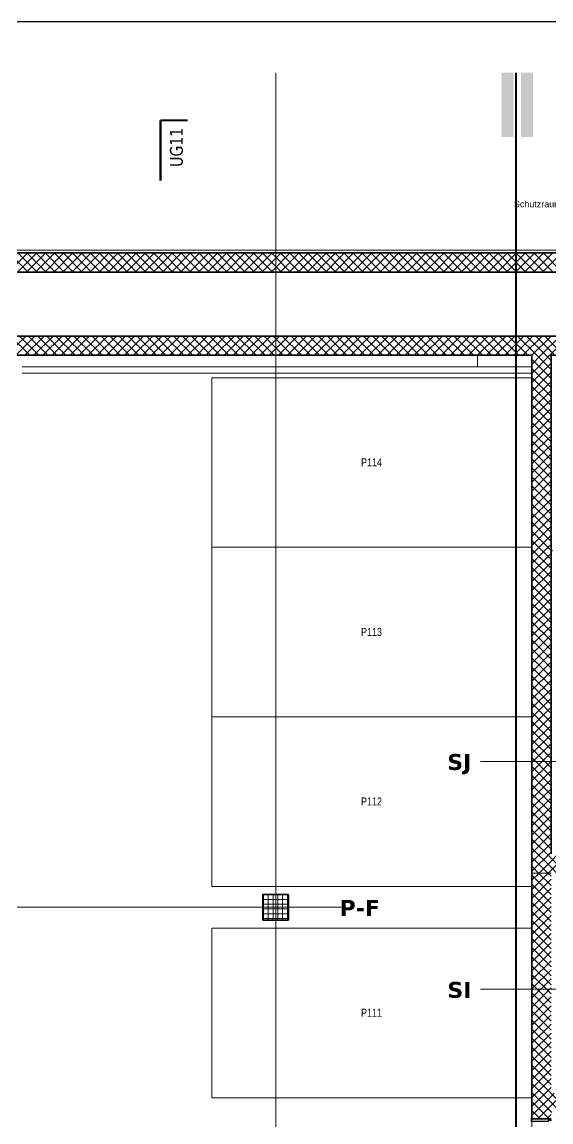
# Model space of a CAD drawing. Extents: x -882 to 937, y -179 to 966.
# Drawn here: x -48.2 to 117.1, y 621.8 to 965.5 of the extents above; entities that cross this region are included whole.
import ezdxf
from ezdxf.lldxf.tags import DXFTag

# ---------------------------------------------------------------- set-up
doc = ezdxf.new("R2010")
doc.units = 0
doc.layers.get('0').update_dxf_attribs({"lineweight": 13})
for name, color, linetype, lineweight, true_color in [('A-____-MATC-OTLN', 7, 'Strichpunkt - Mittel', 40, 0x0080ff), ('A-DETL-____-OTLN', 5, 'Continuous', 9, 0x0000ff), ('G-____-____-SYMB', 7, 'Strichpunkt - Weit', 5, 0x008080), ('S-GRID-____-IDEN', 7, 'Continuous', 9, 0x5555aa)]:
    doc.layers.add(name, color=color, linetype=linetype, lineweight=lineweight, true_color=true_color)
for name, color, linetype, lineweight in [('A-____-NOTE-TEXT', 7, 'Continuous', 9), ('A-DOOR-____-OTLN', 7, 'Continuous', 9), ('A-DOOR-FRAM-MCUT', 7, 'Continuous', 9), ('A-FLOR-____-OTLN', 7, 'Continuous', 9), ('A-WALL-____-MCUT', 7, 'Continuous', 35), ('A-WALL-____-PATT', 7, 'Continuous', 35), ('C-PRKG-____-IDEN', 7, 'Continuous', 5), ('C-PRKG-____-OTLN', 7, 'Continuous', 9), ('S-COLS-____-MCUT', 7, 'Continuous', 35), ('S-COLS-____-OTLN', 7, 'Continuous', 9), ('S-GRID-____-OTLN', 7, 'Continuous', 5)]:
    doc.layers.add(name, color=color, linetype=linetype, lineweight=lineweight)
doc.styles.get("Standard").update_dxf_attribs({"font": 'arial.ttf'})
tags = doc.linetypes.add('_Rasterlinie_', pattern=[0.375, 0.2, -0.05, 0.075, -0.05]).pattern_tags.tags
tags[10:11] = [DXFTag(74, 4), DXFTag(75, 0), DXFTag(340, '0'), DXFTag(46, 1.0), DXFTag(50, 0.0), DXFTag(44, 0.0), DXFTag(45, 0.0)]
tags[8:9] = [DXFTag(74, 4), DXFTag(75, 0), DXFTag(340, '0'), DXFTag(46, 1.0), DXFTag(50, 0.0), DXFTag(44, 0.0), DXFTag(45, 0.0)]
tags[6:7] = [DXFTag(74, 4), DXFTag(75, 0), DXFTag(340, '0'), DXFTag(46, 1.0), DXFTag(50, 0.0), DXFTag(44, 0.0), DXFTag(45, 0.0)]
tags[4:5] = [DXFTag(74, 4), DXFTag(75, 0), DXFTag(340, '0'), DXFTag(46, 1.0), DXFTag(50, 0.0), DXFTag(44, 0.0), DXFTag(45, 0.0)]
tags = doc.linetypes.add('_Schnittlinie_', pattern=[0.3, 0.15, -0.05, 0.05, -0.05]).pattern_tags.tags
tags[10:11] = [DXFTag(74, 4), DXFTag(75, 0), DXFTag(340, '0'), DXFTag(46, 1.0), DXFTag(50, 0.0), DXFTag(44, 0.0), DXFTag(45, 0.0)]
tags[8:9] = [DXFTag(74, 4), DXFTag(75, 0), DXFTag(340, '0'), DXFTag(46, 1.0), DXFTag(50, 0.0), DXFTag(44, 0.0), DXFTag(45, 0.0)]
tags[6:7] = [DXFTag(74, 4), DXFTag(75, 0), DXFTag(340, '0'), DXFTag(46, 1.0), DXFTag(50, 0.0), DXFTag(44, 0.0), DXFTag(45, 0.0)]
tags[4:5] = [DXFTag(74, 4), DXFTag(75, 0), DXFTag(340, '0'), DXFTag(46, 1.0), DXFTag(50, 0.0), DXFTag(44, 0.0), DXFTag(45, 0.0)]
tags = doc.linetypes.add('_Strichliert - Fein_', pattern=[0.15, 0.1, -0.05]).pattern_tags.tags
tags[6:7] = [DXFTag(74, 4), DXFTag(75, 0), DXFTag(340, '0'), DXFTag(46, 1.0), DXFTag(50, 0.0), DXFTag(44, 0.0), DXFTag(45, 0.0)]
tags[4:5] = [DXFTag(74, 4), DXFTag(75, 0), DXFTag(340, '0'), DXFTag(46, 1.0), DXFTag(50, 0.0), DXFTag(44, 0.0), DXFTag(45, 0.0)]
tags = doc.linetypes.add('Gestrichelt', pattern=[0.1, 0.05, -0.05]).pattern_tags.tags
tags[6:7] = [DXFTag(74, 4), DXFTag(75, 0), DXFTag(340, '0'), DXFTag(46, 1.0), DXFTag(50, 0.0), DXFTag(44, 0.0), DXFTag(45, 0.0)]
tags[4:5] = [DXFTag(74, 4), DXFTag(75, 0), DXFTag(340, '0'), DXFTag(46, 1.0), DXFTag(50, 0.0), DXFTag(44, 0.0), DXFTag(45, 0.0)]
tags = doc.linetypes.add('Grundrissdarstellung Sturz', pattern=[0.25, 0.15, -0.05, 0, -0.05]).pattern_tags.tags
tags[10:11] = [DXFTag(74, 4), DXFTag(75, 0), DXFTag(340, '0'), DXFTag(46, 1.0), DXFTag(50, 0.0), DXFTag(44, 0.0), DXFTag(45, 0.0)]
tags[8:9] = [DXFTag(74, 4), DXFTag(75, 0), DXFTag(340, '0'), DXFTag(46, 1.0), DXFTag(50, 0.0), DXFTag(44, 0.0), DXFTag(45, 0.0)]
tags[6:7] = [DXFTag(74, 4), DXFTag(75, 0), DXFTag(340, '0'), DXFTag(46, 1.0), DXFTag(50, 0.0), DXFTag(44, 0.0), DXFTag(45, 0.0)]
tags[4:5] = [DXFTag(74, 4), DXFTag(75, 0), DXFTag(340, '0'), DXFTag(46, 1.0), DXFTag(50, 0.0), DXFTag(44, 0.0), DXFTag(45, 0.0)]
tags = doc.linetypes.add('Strichpunkt - Mittel', pattern=[0.35, 0.15, -0.1, 0, -0.1]).pattern_tags.tags
tags[10:11] = [DXFTag(74, 4), DXFTag(75, 0), DXFTag(340, '0'), DXFTag(46, 1.0), DXFTag(50, 0.0), DXFTag(44, 0.0), DXFTag(45, 0.0)]
tags[8:9] = [DXFTag(74, 4), DXFTag(75, 0), DXFTag(340, '0'), DXFTag(46, 1.0), DXFTag(50, 0.0), DXFTag(44, 0.0), DXFTag(45, 0.0)]
tags[6:7] = [DXFTag(74, 4), DXFTag(75, 0), DXFTag(340, '0'), DXFTag(46, 1.0), DXFTag(50, 0.0), DXFTag(44, 0.0), DXFTag(45, 0.0)]
tags[4:5] = [DXFTag(74, 4), DXFTag(75, 0), DXFTag(340, '0'), DXFTag(46, 1.0), DXFTag(50, 0.0), DXFTag(44, 0.0), DXFTag(45, 0.0)]
tags = doc.linetypes.add('Strichpunkt - Weit', pattern=[0.5, 0.2, -0.15, 0, -0.15]).pattern_tags.tags
tags[10:11] = [DXFTag(74, 4), DXFTag(75, 0), DXFTag(340, '0'), DXFTag(46, 1.0), DXFTag(50, 0.0), DXFTag(44, 0.0), DXFTag(45, 0.0)]
tags[8:9] = [DXFTag(74, 4), DXFTag(75, 0), DXFTag(340, '0'), DXFTag(46, 1.0), DXFTag(50, 0.0), DXFTag(44, 0.0), DXFTag(45, 0.0)]
tags[6:7] = [DXFTag(74, 4), DXFTag(75, 0), DXFTag(340, '0'), DXFTag(46, 1.0), DXFTag(50, 0.0), DXFTag(44, 0.0), DXFTag(45, 0.0)]
tags[4:5] = [DXFTag(74, 4), DXFTag(75, 0), DXFTag(340, '0'), DXFTag(46, 1.0), DXFTag(50, 0.0), DXFTag(44, 0.0), DXFTag(45, 0.0)]

# ---------------------------------------------------------------- blocks, each defined once
blk = doc.blocks.new('Referenz-A0UJ2GK4XE', base_point=(-896.79, -159.76))
at = {"layer": 'A-____-MATC-OTLN', "color": 0, "linetype": 'Strichpunkt - Mittel', "ltscale": 0.4}
blk.add_line((106.08, 949.68), (106.08, -159.76), dxfattribs=at)
at = {"layer": 'A-DETL-____-OTLN', "color": 0, "linetype": '_Strichliert - Fein_', "ltscale": 0.13}
blk.add_line((394.87, 894.28), (-632.82, 894.28), dxfattribs=at)
at = {"layer": 'A-DETL-____-OTLN', "color": 0, "linetype": 'Continuous', "lineweight": 35, "ltscale": 0.35}
blk.add_line((-50.52, 861.4), (-48.12, 861.4), dxfattribs=at)
at = {"layer": 'A-DETL-____-OTLN', "color": 0, "linetype": 'Gestrichelt', "ltscale": 0.13}
blk.add_line((-48.12, 855.79), (111.08, 855.79), dxfattribs=at)
at = {"layer": 'A-DOOR-____-OTLN', "color": 0, "linetype": 'Grundrissdarstellung Sturz', "ltscale": 0.13}
blk.add_line((111.08, 598.8), (111.08, 622.8), dxfattribs=at)
at = {"layer": 'A-DOOR-FRAM-MCUT', "color": 0, "linetype": 'Continuous', "ltscale": 0.13}
for p, q in [((110.88, 623), (111.08, 623)), ((110.88, 622), (110.88, 623)), ((110.92, 622.96), (110.92, 622.04)), ((111.08, 622.96), (110.92, 622.96)), ((116.24, 622.34), (117.24, 622.34)), ((116.24, 622.04), (116.24, 622.34)), ((116.28, 622.3), (116.28, 622)), ((117.28, 622.3), (116.28, 622.3)), ((116.28, 622), (110.88, 622)), ((110.92, 622.04), (116.24, 622.04))]:
    blk.add_line(p, q, dxfattribs=at)
at = {"layer": 'A-FLOR-____-OTLN', "color": 0, "linetype": 'Continuous', "ltscale": 0.13}
for p, q in [((111.08, 861.39), (-48.12, 861.39)), ((94.08, 857.8), (94.08, 861.39)), ((111.08, 857.8), (-48.12, 857.8)), ((111.08, 622.8), (111.08, 622.04)), ((111.08, 622), (111.08, 599.6))]:
    blk.add_line(p, q, dxfattribs=at)
at = {"layer": 'A-WALL-____-MCUT', "color": 0, "linetype": 'Continuous', "ltscale": 0.35}
for p, q in [((394.87, 893.4), (-633.61, 893.4)), ((-630.96, 887.4), (394.87, 887.4)), ((374.48, 867.4), (-635.08, 867.4)), ((111.08, 861.4), (-48.12, 861.4)), ((111.08, 861.4), (111.08, 622.8)), ((117.08, 830.88), (117.08, 861.4)), ((228.38, 861.4), (117.08, 861.4)), ((117.08, 705.6), (117.08, 830.88)), ((111.08, 622.8), (117.08, 622.8))]:
    blk.add_line(p, q, dxfattribs=at)
at = {"layer": 'A-WALL-____-MCUT', "color": 0, "linetype": 'Continuous', "lineweight": 9, "ltscale": 0.13}
blk.add_line((111.08, 699.6), (117.08, 699.6), dxfattribs=at)
at = {"layer": 'A-WALL-____-PATT', "color": 0, "linetype": 'Continuous', "lineweight": 9, "ltscale": 0.13}
for p, q in [((-52.4, 887.4), (-46.4, 893.4)), ((-46.3, 887.4), (-52.3, 893.4)), ((-49.57, 887.4), (-43.57, 893.4)), ((-43.47, 887.4), (-49.47, 893.4)), ((-46.75, 887.4), (-40.75, 893.4)), ((-40.64, 887.4), (-46.64, 893.4)), ((-43.92, 887.4), (-37.92, 893.4)), ((-37.81, 887.4), (-43.81, 893.4)), ((-41.09, 887.4), (-35.09, 893.4)), ((-34.99, 887.4), (-40.99, 893.4)), ((-38.26, 887.4), (-32.26, 893.4)), ((-32.16, 887.4), (-38.16, 893.4)), ((-35.43, 887.4), (-29.43, 893.4)), ((-29.33, 887.4), (-35.33, 893.4)), ((-32.6, 887.4), (-26.6, 893.4)), ((-26.5, 887.4), (-32.5, 893.4)), ((-29.78, 887.4), (-23.78, 893.4)), ((-23.67, 887.4), (-29.67, 893.4)), ((-26.95, 887.4), (-20.95, 893.4)), ((-20.84, 887.4), (-26.84, 893.4)), ((-24.12, 887.4), (-18.12, 893.4)), ((-18.02, 887.4), (-24.02, 893.4)), ((-21.29, 887.4), (-15.29, 893.4)), ((-15.19, 887.4), (-21.19, 893.4)), ((-18.46, 887.4), (-12.46, 893.4)), ((-12.36, 887.4), (-18.36, 893.4)), ((-15.63, 887.4), (-9.63, 893.4)), ((-9.53, 887.4), (-15.53, 893.4)), ((-12.8, 887.4), (-6.8, 893.4)), ((-6.7, 887.4), (-12.7, 893.4)), ((-9.98, 887.4), (-3.98, 893.4)), ((-3.87, 887.4), (-9.87, 893.4)), ((-7.15, 887.4), (-1.15, 893.4)), ((-1.05, 887.4), (-7.05, 893.4)), ((-4.32, 887.4), (1.68, 893.4)), ((1.78, 887.4), (-4.22, 893.4)), ((-1.49, 887.4), (4.51, 893.4)), ((4.61, 887.4), (-1.39, 893.4)), ((1.34, 887.4), (7.34, 893.4)), ((7.44, 887.4), (1.44, 893.4)), ((4.17, 887.4), (10.17, 893.4)), ((10.27, 887.4), (4.27, 893.4)), ((6.99, 887.4), (12.99, 893.4)), ((13.1, 887.4), (7.1, 893.4)), ((9.82, 887.4), (15.82, 893.4)), ((15.93, 887.4), (9.93, 893.4)), ((12.65, 887.4), (18.65, 893.4)), ((18.75, 887.4), (12.75, 893.4)), ((15.48, 887.4), (21.48, 893.4)), ((21.58, 887.4), (15.58, 893.4)), ((18.31, 887.4), (24.31, 893.4)), ((24.41, 887.4), (18.41, 893.4)), ((21.14, 887.4), (27.14, 893.4)), ((27.24, 887.4), (21.24, 893.4)), ((23.97, 887.4), (29.97, 893.4)), ((30.07, 887.4), (24.07, 893.4)), ((26.79, 887.4), (32.79, 893.4)), ((32.9, 887.4), (26.9, 893.4)), ((29.62, 887.4), (35.62, 893.4)), ((35.72, 887.4), (29.72, 893.4)), ((32.45, 887.4), (38.45, 893.4)), ((38.55, 887.4), (32.55, 893.4)), ((35.28, 887.4), (41.28, 893.4)), ((41.38, 887.4), (35.38, 893.4)), ((38.11, 887.4), (44.11, 893.4)), ((44.21, 887.4), (38.21, 893.4)), ((40.94, 887.4), (46.94, 893.4)), ((47.04, 887.4), (41.04, 893.4)), ((43.76, 887.4), (49.76, 893.4)), ((49.87, 887.4), (43.87, 893.4)), ((46.59, 887.4), (52.59, 893.4)), ((52.69, 887.4), (46.69, 893.4)), ((49.42, 887.4), (55.42, 893.4)), ((55.52, 887.4), (49.52, 893.4)), ((52.25, 887.4), (58.25, 893.4)), ((58.35, 887.4), (52.35, 893.4)), ((55.08, 887.4), (61.08, 893.4)), ((61.18, 887.4), (55.18, 893.4)), ((57.91, 887.4), (63.91, 893.4)), ((64.01, 887.4), (58.01, 893.4)), ((60.73, 887.4), (66.73, 893.4)), ((66.84, 887.4), (60.84, 893.4)), ((63.56, 887.4), (69.56, 893.4)), ((69.67, 887.4), (63.67, 893.4)), ((66.39, 887.4), (72.39, 893.4)), ((72.49, 887.4), (66.49, 893.4)), ((69.22, 887.4), (75.22, 893.4)), ((75.32, 887.4), (69.32, 893.4)), ((72.05, 887.4), (78.05, 893.4)), ((78.15, 887.4), (72.15, 893.4)), ((74.88, 887.4), (80.88, 893.4)), ((80.98, 887.4), (74.98, 893.4)), ((77.71, 887.4), (83.71, 893.4)), ((83.81, 887.4), (77.81, 893.4)), ((80.53, 887.4), (86.53, 893.4)), ((86.64, 887.4), (80.64, 893.4)), ((83.36, 887.4), (89.36, 893.4)), ((89.46, 887.4), (83.46, 893.4)), ((86.19, 887.4), (92.19, 893.4)), ((92.29, 887.4), (86.29, 893.4)), ((89.02, 887.4), (95.02, 893.4)), ((95.12, 887.4), (89.12, 893.4)), ((91.85, 887.4), (97.85, 893.4)), ((97.95, 887.4), (91.95, 893.4)), ((94.68, 887.4), (100.68, 893.4)), ((100.78, 887.4), (94.78, 893.4)), ((97.5, 887.4), (103.5, 893.4)), ((103.61, 887.4), (97.61, 893.4)), ((100.33, 887.4), (106.33, 893.4)), ((106.44, 887.4), (100.44, 893.4)), ((103.16, 887.4), (109.16, 893.4)), ((109.26, 887.4), (103.26, 893.4)), ((105.99, 887.4), (111.99, 893.4)), ((112.09, 887.4), (106.09, 893.4)), ((108.82, 887.4), (114.82, 893.4)), ((114.92, 887.4), (108.92, 893.4)), ((111.65, 887.4), (117.65, 893.4)), ((117.75, 887.4), (111.75, 893.4)), ((114.47, 887.4), (120.47, 893.4)), ((120.58, 887.4), (114.58, 893.4)), ((-52.95, 861.4), (-46.95, 867.4)), ((-45.76, 861.4), (-51.76, 867.4)), ((-50.12, 861.4), (-44.12, 867.4)), ((-42.93, 861.4), (-48.93, 867.4)), ((-47.29, 861.4), (-41.29, 867.4)), ((-40.1, 861.4), (-46.1, 867.4)), ((-44.46, 861.4), (-38.46, 867.4)), ((-37.27, 861.4), (-43.27, 867.4)), ((-41.63, 861.4), (-35.63, 867.4)), ((-34.44, 861.4), (-40.44, 867.4)), ((-38.8, 861.4), (-32.8, 867.4)), ((-31.61, 861.4), (-37.61, 867.4)), ((-35.98, 861.4), (-29.98, 867.4)), ((-28.79, 861.4), (-34.79, 867.4)), ((-33.15, 861.4), (-27.15, 867.4)), ((-25.96, 861.4), (-31.96, 867.4)), ((-30.32, 861.4), (-24.32, 867.4)), ((-23.13, 861.4), (-29.13, 867.4)), ((-27.49, 861.4), (-21.49, 867.4)), ((-20.3, 861.4), (-26.3, 867.4)), ((-24.66, 861.4), (-18.66, 867.4)), ((-17.47, 861.4), (-23.47, 867.4)), ((-21.83, 861.4), (-15.83, 867.4)), ((-14.64, 861.4), (-20.64, 867.4)), ((-19.01, 861.4), (-13.01, 867.4)), ((-11.81, 861.4), (-17.81, 867.4)), ((-16.18, 861.4), (-10.18, 867.4)), ((-8.99, 861.4), (-14.99, 867.4)), ((-13.35, 861.4), (-7.35, 867.4)), ((-6.16, 861.4), (-12.16, 867.4)), ((-10.52, 861.4), (-4.52, 867.4)), ((-3.33, 861.4), (-9.33, 867.4)), ((-7.69, 861.4), (-1.69, 867.4)), ((-0.5, 861.4), (-6.5, 867.4)), ((-4.86, 861.4), (1.14, 867.4)), ((2.33, 861.4), (-3.67, 867.4)), ((-2.03, 861.4), (3.97, 867.4)), ((5.16, 861.4), (-0.84, 867.4)), ((0.79, 861.4), (6.79, 867.4)), ((7.98, 861.4), (1.98, 867.4)), ((3.62, 861.4), (9.62, 867.4)), ((10.81, 861.4), (4.81, 867.4)), ((6.45, 861.4), (12.45, 867.4)), ((13.64, 861.4), (7.64, 867.4)), ((9.28, 861.4), (15.28, 867.4)), ((16.47, 861.4), (10.47, 867.4)), ((12.11, 861.4), (18.11, 867.4)), ((19.3, 861.4), (13.3, 867.4)), ((14.94, 861.4), (20.94, 867.4)), ((22.13, 861.4), (16.13, 867.4)), ((17.76, 861.4), (23.76, 867.4)), ((24.95, 861.4), (18.95, 867.4)), ((20.59, 861.4), (26.59, 867.4)), ((27.78, 861.4), (21.78, 867.4)), ((23.42, 861.4), (29.42, 867.4)), ((30.61, 861.4), (24.61, 867.4)), ((26.25, 861.4), (32.25, 867.4)), ((33.44, 861.4), (27.44, 867.4)), ((29.08, 861.4), (35.08, 867.4)), ((36.27, 861.4), (30.27, 867.4)), ((31.91, 861.4), (37.91, 867.4)), ((39.1, 861.4), (33.1, 867.4)), ((34.73, 861.4), (40.73, 867.4)), ((41.93, 861.4), (35.93, 867.4)), ((37.56, 861.4), (43.56, 867.4)), ((44.75, 861.4), (38.75, 867.4)), ((40.39, 861.4), (46.39, 867.4)), ((47.58, 861.4), (41.58, 867.4)), ((43.22, 861.4), (49.22, 867.4)), ((50.41, 861.4), (44.41, 867.4)), ((46.05, 861.4), (52.05, 867.4)), ((53.24, 861.4), (47.24, 867.4)), ((48.88, 861.4), (54.88, 867.4)), ((56.07, 861.4), (50.07, 867.4)), ((51.71, 861.4), (57.71, 867.4)), ((58.9, 861.4), (52.9, 867.4)), ((54.53, 861.4), (60.53, 867.4)), ((61.72, 861.4), (55.72, 867.4)), ((57.36, 861.4), (63.36, 867.4)), ((64.55, 861.4), (58.55, 867.4)), ((60.19, 861.4), (66.19, 867.4)), ((67.38, 861.4), (61.38, 867.4)), ((63.02, 861.4), (69.02, 867.4)), ((70.21, 861.4), (64.21, 867.4)), ((65.85, 861.4), (71.85, 867.4)), ((73.04, 861.4), (67.04, 867.4)), ((68.68, 861.4), (74.68, 867.4)), ((75.87, 861.4), (69.87, 867.4)), ((71.5, 861.4), (77.5, 867.4)), ((78.69, 861.4), (72.69, 867.4)), ((74.33, 861.4), (80.33, 867.4)), ((81.52, 861.4), (75.52, 867.4)), ((77.16, 861.4), (83.16, 867.4)), ((84.35, 861.4), (78.35, 867.4)), ((79.99, 861.4), (85.99, 867.4)), ((87.18, 861.4), (81.18, 867.4)), ((82.82, 861.4), (88.82, 867.4)), ((90.01, 861.4), (84.01, 867.4)), ((85.65, 861.4), (91.65, 867.4)), ((92.84, 861.4), (86.84, 867.4)), ((88.47, 861.4), (94.47, 867.4)), ((95.67, 861.4), (89.67, 867.4)), ((91.3, 861.4), (97.3, 867.4)), ((98.49, 861.4), (92.49, 867.4)), ((94.13, 861.4), (100.13, 867.4)), ((101.32, 861.4), (95.32, 867.4)), ((96.96, 861.4), (102.96, 867.4)), ((104.15, 861.4), (98.15, 867.4)), ((99.79, 861.4), (105.79, 867.4)), ((106.98, 861.4), (100.98, 867.4)), ((102.62, 861.4), (108.62, 867.4)), ((109.81, 861.4), (103.81, 867.4)), ((105.45, 861.4), (111.45, 867.4)), ((112.64, 861.4), (106.64, 867.4)), ((108.27, 861.4), (114.27, 867.4)), ((115.46, 861.4), (109.46, 867.4)), ((111.1, 861.4), (117.1, 867.4)), ((118.29, 861.4), (112.29, 867.4)), ((113.93, 861.4), (119.93, 867.4)), ((121.12, 861.4), (115.12, 867.4)), ((116.76, 861.4), (122.76, 867.4)), ((111.08, 861.37), (111.1, 861.4)), ((111.08, 858.55), (113.93, 861.4)), ((111.08, 855.72), (116.76, 861.4)), ((117.08, 854.13), (111.08, 860.13)), ((117.08, 856.96), (112.64, 861.4)), ((117.08, 859.79), (115.46, 861.4)), ((111.08, 852.89), (117.08, 858.89)), ((117.08, 851.3), (111.08, 857.3)), ((111.08, 850.06), (117.08, 856.06)), ((117.08, 848.48), (111.08, 854.48)), ((111.08, 847.23), (117.08, 853.23)), ((117.08, 845.65), (111.08, 851.65)), ((111.08, 844.4), (117.08, 850.4)), ((117.08, 842.82), (111.08, 848.82)), ((111.08, 841.58), (117.08, 847.58)), ((117.08, 839.99), (111.08, 845.99)), ((111.08, 838.75), (117.08, 844.75)), ((117.08, 837.16), (111.08, 843.16)), ((111.08, 835.92), (117.08, 841.92)), ((117.08, 834.33), (111.08, 840.33)), ((111.08, 833.09), (117.08, 839.09)), ((117.08, 831.51), (111.08, 837.51)), ((111.08, 830.26), (117.08, 836.26)), ((117.08, 828.68), (111.08, 834.68)), ((111.08, 827.43), (117.08, 833.43)), ((117.08, 825.85), (111.08, 831.85)), ((111.08, 824.6), (117.08, 830.6)), ((117.08, 823.02), (111.08, 829.02)), ((111.08, 821.78), (117.08, 827.78)), ((117.08, 820.19), (111.08, 826.19)), ((111.08, 818.95), (117.08, 824.95)), ((117.08, 817.36), (111.08, 823.36)), ((111.08, 816.12), (117.08, 822.12)), ((117.08, 814.54), (111.08, 820.54)), ((111.08, 813.29), (117.08, 819.29)), ((117.08, 811.71), (111.08, 817.71)), ((111.08, 810.46), (117.08, 816.46)), ((117.08, 808.88), (111.08, 814.88)), ((111.08, 807.63), (117.08, 813.63)), ((117.08, 806.05), (111.08, 812.05)), ((111.08, 804.81), (117.08, 810.81)), ((117.08, 803.22), (111.08, 809.22)), ((111.08, 801.98), (117.08, 807.98)), ((117.08, 800.39), (111.08, 806.39)), ((111.08, 799.15), (117.08, 805.15)), ((117.08, 797.56), (111.08, 803.56)), ((111.08, 796.32), (117.08, 802.32)), ((117.08, 794.74), (111.08, 800.74)), ((111.08, 793.49), (117.08, 799.49)), ((117.08, 791.91), (111.08, 797.91)), ((117.59, 800.35), (117.08, 800.09)), ((111.08, 790.66), (117.08, 796.66)), ((117.08, 789.08), (111.08, 795.08)), ((111.08, 787.84), (117.08, 793.84)), ((117.08, 786.25), (111.08, 792.25)), ((111.08, 785.01), (117.08, 791.01)), ((117.08, 783.42), (111.08, 789.42)), ((111.08, 782.18), (117.08, 788.18)), ((117.08, 780.59), (111.08, 786.59)), ((111.08, 779.35), (117.08, 785.35)), ((117.08, 777.77), (111.08, 783.77)), ((111.08, 776.52), (117.08, 782.52)), ((117.08, 774.94), (111.08, 780.94)), ((111.08, 773.69), (117.08, 779.69)), ((117.08, 772.11), (111.08, 778.11)), ((111.08, 770.86), (117.08, 776.86)), ((117.08, 769.28), (111.08, 775.28)), ((111.08, 768.04), (117.08, 774.04)), ((117.08, 766.45), (111.08, 772.45)), ((111.08, 765.21), (117.08, 771.21)), ((117.08, 763.62), (111.08, 769.62)), ((111.08, 762.38), (117.08, 768.38)), ((117.08, 760.8), (111.08, 766.8)), ((111.08, 759.55), (117.08, 765.55)), ((117.08, 757.97), (111.08, 763.97)), ((111.08, 756.72), (117.08, 762.72)), ((117.08, 755.14), (111.08, 761.14)), ((111.08, 753.89), (117.08, 759.89)), ((117.08, 752.31), (111.08, 758.31)), ((111.08, 751.07), (117.08, 757.07)), ((117.08, 749.48), (111.08, 755.48)), ((111.08, 748.24), (117.08, 754.24)), ((117.08, 746.65), (111.08, 752.65)), ((111.08, 745.41), (117.08, 751.41)), ((117.08, 743.82), (111.08, 749.82)), ((111.08, 742.58), (117.08, 748.58)), ((117.08, 741), (111.08, 747)), ((111.08, 739.75), (117.08, 745.75)), ((117.08, 738.17), (111.08, 744.17)), ((111.08, 736.92), (117.08, 742.92)), ((117.08, 735.34), (111.08, 741.34)), ((111.08, 734.1), (117.08, 740.1)), ((117.08, 732.51), (111.08, 738.51)), ((111.08, 731.27), (117.08, 737.27)), ((117.08, 729.68), (111.08, 735.68)), ((117.24, 737.7), (117.08, 737.62)), ((111.08, 728.44), (117.08, 734.44)), ((117.08, 726.85), (111.08, 732.85)), ((111.08, 725.61), (117.08, 731.61)), ((117.08, 724.03), (111.08, 730.03)), ((111.08, 722.78), (117.08, 728.78)), ((117.08, 721.2), (111.08, 727.2)), ((111.08, 719.95), (117.08, 725.95)), ((117.08, 718.37), (111.08, 724.37)), ((111.08, 717.12), (117.08, 723.12)), ((117.08, 715.54), (111.08, 721.54)), ((111.08, 714.3), (117.08, 720.3)), ((117.08, 712.71), (111.08, 718.71)), ((111.08, 711.47), (117.08, 717.47)), ((117.08, 709.88), (111.08, 715.88)), ((111.08, 708.64), (117.08, 714.64)), ((117.08, 707.06), (111.08, 713.06)), ((111.08, 705.81), (117.08, 711.81)), ((117.08, 704.23), (111.08, 710.23)), ((111.08, 702.98), (117.08, 708.98)), ((117.08, 701.4), (111.08, 707.4)), ((111.08, 700.15), (117.08, 706.15)), ((117.08, 703.33), (119.35, 705.6)), ((117.08, 700.5), (122.18, 705.6)), ((116.04, 699.6), (111.08, 704.57)), ((113.22, 699.6), (111.08, 701.74)), ((113.35, 699.6), (117.08, 703.33)), ((121.7, 699.6), (117.08, 704.23)), ((118.87, 699.6), (117.08, 701.4)), ((111.08, 697.33), (113.35, 699.6)), ((111.08, 694.5), (116.18, 699.6)), ((117.08, 692.91), (111.08, 698.91)), ((117.08, 695.74), (113.22, 699.6)), ((117.08, 698.57), (116.04, 699.6)), ((116.18, 699.6), (117.08, 700.5)), ((111.08, 691.67), (117.08, 697.67)), ((117.08, 690.08), (111.08, 696.08)), ((111.08, 688.84), (117.08, 694.84)), ((117.08, 687.26), (111.08, 693.26)), ((111.08, 686.01), (117.08, 692.01)), ((117.08, 684.43), (111.08, 690.43)), ((111.08, 683.18), (117.08, 689.18)), ((117.08, 681.6), (111.08, 687.6)), ((111.08, 680.36), (117.08, 686.36)), ((117.08, 678.77), (111.08, 684.77)), ((111.08, 677.53), (117.08, 683.53)), ((117.08, 675.94), (111.08, 681.94)), ((111.08, 674.7), (117.08, 680.7)), ((117.08, 673.11), (111.08, 679.11)), ((111.08, 671.87), (117.08, 677.87)), ((117.08, 670.29), (111.08, 676.29)), ((111.08, 669.04), (117.08, 675.04)), ((117.08, 667.46), (111.08, 673.46)), ((111.08, 666.21), (117.08, 672.21)), ((117.08, 664.63), (111.08, 670.63)), ((111.08, 663.38), (117.08, 669.38)), ((117.08, 661.8), (111.08, 667.8)), ((111.08, 660.56), (117.08, 666.56)), ((117.08, 658.97), (111.08, 664.97)), ((111.08, 657.73), (117.08, 663.73)), ((117.08, 656.14), (111.08, 662.14)), ((111.08, 654.9), (117.08, 660.9)), ((117.08, 653.31), (111.08, 659.31)), ((111.08, 652.07), (117.08, 658.07)), ((117.08, 650.49), (111.08, 656.49)), ((111.08, 649.24), (117.08, 655.24)), ((117.08, 647.66), (111.08, 653.66)), ((111.08, 646.41), (117.08, 652.41)), ((117.08, 644.83), (111.08, 650.83)), ((111.08, 643.59), (117.08, 649.59)), ((117.08, 642), (111.08, 648)), ((111.08, 640.76), (117.08, 646.76)), ((117.08, 639.17), (111.08, 645.17)), ((111.08, 637.93), (117.08, 643.93)), ((117.08, 636.34), (111.08, 642.34)), ((111.08, 635.1), (117.08, 641.1)), ((117.08, 633.52), (111.08, 639.52)), ((111.08, 632.27), (117.08, 638.27)), ((117.08, 630.69), (111.08, 636.69)), ((111.08, 629.44), (117.08, 635.44)), ((117.08, 627.86), (111.08, 633.86)), ((111.08, 626.61), (117.08, 632.61)), ((117.08, 625.03), (111.08, 631.03)), ((111.08, 623.79), (117.08, 629.79)), ((117.08, 629.79), (118.09, 630.8)), ((117.08, 626.96), (120.92, 630.8)), ((122.96, 624.8), (117.08, 630.69)), ((116.48, 622.8), (111.08, 628.2)), ((112.92, 622.8), (117.08, 626.96)), ((120.13, 624.8), (117.08, 627.86)), ((113.65, 622.8), (111.08, 625.37)), ((115.75, 622.8), (117.08, 624.13)), ((117.31, 624.8), (117.08, 625.03))]:
    blk.add_line(p, q, dxfattribs=at)
at = {"layer": 'C-PRKG-____-OTLN', "color": 0, "linetype": 'Continuous', "ltscale": 0.13}
for p, q in [((11.08, 854.37), (11.08, 801.38)), ((111.08, 854.37), (11.08, 854.37)), ((111.08, 854.37), (11.08, 854.37)), ((11.08, 854.37), (11.08, 801.38)), ((11.08, 801.38), (11.08, 854.37)), ((11.08, 854.37), (111.08, 854.37)), ((11.08, 854.37), (11.08, 854.37)), ((111.08, 854.37), (111.08, 801.38)), ((111.08, 854.37), (111.08, 801.38)), ((11.08, 801.38), (11.08, 748.39)), ((111.08, 801.38), (11.08, 801.38)), ((111.08, 801.38), (11.08, 801.38)), ((11.08, 801.38), (11.08, 748.39)), ((11.08, 748.39), (11.08, 801.38)), ((11.08, 801.38), (111.08, 801.38)), ((11.08, 801.38), (11.08, 801.38)), ((111.08, 801.38), (11.08, 801.38)), ((11.08, 801.38), (111.08, 801.38)), ((111.08, 801.38), (11.08, 801.38)), ((11.08, 801.38), (11.08, 801.38)), ((111.08, 801.38), (111.08, 748.39)), ((111.08, 801.38), (111.08, 748.39)), ((11.08, 748.39), (11.08, 695.4)), ((111.08, 748.39), (11.08, 748.39)), ((111.08, 748.39), (11.08, 748.39)), ((11.08, 748.39), (11.08, 695.4)), ((11.08, 695.4), (11.08, 748.39)), ((11.08, 748.39), (111.08, 748.39)), ((11.08, 748.39), (11.08, 748.39)), ((111.08, 748.39), (11.08, 748.39)), ((11.08, 748.39), (111.08, 748.39)), ((111.08, 748.39), (11.08, 748.39)), ((11.08, 748.39), (11.08, 748.39)), ((111.08, 748.39), (111.08, 695.4)), ((111.08, 748.39), (111.08, 695.4)), ((111.08, 695.4), (11.08, 695.4)), ((11.08, 695.4), (111.08, 695.4)), ((111.08, 695.4), (11.08, 695.4)), ((11.08, 695.4), (11.08, 695.4)), ((11.08, 629.38), (11.08, 682.37)), ((111.08, 682.37), (11.08, 682.37)), ((111.08, 682.37), (11.08, 682.37)), ((11.08, 682.37), (11.08, 629.38)), ((11.08, 629.38), (11.08, 682.37)), ((11.08, 682.37), (111.08, 682.37)), ((11.08, 682.37), (11.08, 682.37)), ((111.08, 640.52), (111.08, 682.37)), ((111.08, 682.37), (111.08, 640.52)), ((111.08, 629.38), (111.08, 640.52)), ((111.08, 640.52), (111.08, 629.38)), ((111.08, 629.38), (11.08, 629.38)), ((11.08, 629.38), (111.08, 629.38)), ((111.08, 629.38), (11.08, 629.38)), ((11.08, 629.38), (11.08, 629.38))]:
    blk.add_line(p, q, dxfattribs=at)
at = {"layer": 'G-____-____-SYMB', "color": 0, "linetype": 'Continuous', "lineweight": 40, "ltscale": 0.4}
blk.add_line((3.51, 934.79), (-4.92, 934.79), dxfattribs=at)
at = {"layer": 'G-____-____-SYMB', "color": 0, "linetype": '_Schnittlinie_', "lineweight": 70, "ltscale": 0.7}
blk.add_line((-4.92, 916), (-4.92, 934.79), dxfattribs=at)
at = {"layer": 'G-____-____-SYMB', "color": 7, "linetype": 'Continuous', "ltscale": 0.13, "true_color": 0xffffff}
for points in [[(101.71, 929.61), (101.71, 949.68), (103.17, 949.68)], [(101.71, 929.61), (103.17, 949.68), (105.41, 949.68)], [(101.71, 929.61), (105.41, 949.68), (105.41, 929.61)], [(107.71, 929.61), (107.71, 949.68), (109.17, 949.68)], [(107.71, 929.61), (109.17, 949.68), (111.41, 949.68)], [(107.71, 929.61), (111.41, 949.68), (111.41, 929.61)]]:
    blk.add_solid(points, dxfattribs=at)
at = {"layer": 'S-COLS-____-MCUT', "color": 0, "linetype": 'Continuous', "ltscale": 0.35}
for p, q in [((35.08, 692.9), (27.08, 692.9)), ((27.08, 692.9), (27.08, 684.9)), ((35.08, 684.9), (35.08, 692.9)), ((27.08, 684.9), (35.08, 684.9))]:
    blk.add_line(p, q, dxfattribs=at)
at = {"layer": 'S-COLS-____-OTLN', "color": 0, "linetype": 'Continuous', "ltscale": 0.13}
for p, q in [((27.08, 692.87), (35.08, 692.87)), ((27.08, 691.37), (35.08, 691.37)), ((27.24, 684.9), (27.24, 692.9)), ((28.74, 684.9), (28.74, 692.9)), ((30.24, 684.9), (30.24, 692.9)), ((31.74, 684.9), (31.74, 692.9)), ((33.24, 684.9), (33.24, 692.9)), ((34.74, 684.9), (34.74, 692.9)), ((27.08, 689.87), (35.08, 689.87)), ((27.08, 688.37), (35.08, 688.37)), ((27.08, 686.87), (35.08, 686.87)), ((27.08, 685.37), (35.08, 685.37))]:
    blk.add_line(p, q, dxfattribs=at)
at = {"layer": 'S-GRID-____-OTLN', "color": 0, "linetype": '_Rasterlinie_', "ltscale": 0.13}
for p, q in [((31.08, 109.1), (31.08, 949.68)), ((95.08, 734.5), (394.87, 734.5)), ((-850.37, 688.9), (51.5, 688.9)), ((95.08, 663.3), (394.87, 663.3))]:
    blk.add_line(p, q, dxfattribs=at)
at = {"layer": 'A-____-NOTE-TEXT', "color": 0, "linetype": 'Continuous', "lineweight": 5, "ltscale": 0.13, "insert": (105.5, 909.64), "char_height": 2, "attachment_point": 1}
blk.add_mtext('{\\fArial;Schutzraum, s. Plan 4005}', dxfattribs=at)
at = {"layer": 'C-PRKG-____-IDEN', "color": 0, "linetype": 'Continuous', "ltscale": 0.13, "char_height": 2.5, "attachment_point": 1}
for s, insert in [('{\\W0.8;\\fArial;P114}', (57.74, 829.18)), ('{\\W0.8;\\fArial;P113}', (57.74, 776.2)), ('{\\W0.8;\\fArial;P112}', (57.74, 723.21)), ('{\\W0.8;\\fArial;P111}', (57.74, 657.19))]:
    blk.add_mtext(s, dxfattribs=dict(at, insert=insert))
at = {"layer": 'G-____-____-SYMB', "color": 0, "linetype": 'Continuous', "ltscale": 0.13, "insert": (-1.95, 920.27), "char_height": 4, "attachment_point": 1, "rotation": 90}
blk.add_mtext('{\\W0.8;\\fVerdana;UG11}', dxfattribs=at)
at = {"layer": 'S-GRID-____-IDEN', "color": 0, "linetype": 'Continuous', "lineweight": 5, "ltscale": 0.13, "char_height": 5, "attachment_point": 1}
for s, insert in [('{\\fVerdana|b1|i0;SJ}', (84.68, 736.79)), ('{\\fVerdana|b1|i0;P-F}', (51.05, 691.19)), ('{\\fVerdana|b1|i0;SI}', (84.71, 665.59))]:
    blk.add_mtext(s, dxfattribs=dict(at, insert=insert))

msp = doc.modelspace()

# ---------------------------------------------------------------- linework, layer by layer
at = {"color": 0, "linetype": 'ByBlock', "lineweight": -2, "ltscale": 0.13}
msp.add_line((607.58, 965.53), (-882.42, 965.53), dxfattribs=at)

# ---------------------------------------------------------------- block references
at = {"color": 9, "lineweight": 25, "ltscale": 0.25, "true_color": 0xc0c0c0}
msp.add_blockref('Referenz-A0UJ2GK4XE', (-896.79, -159.76), dxfattribs=at)

doc.saveas('drawing.dxf')
